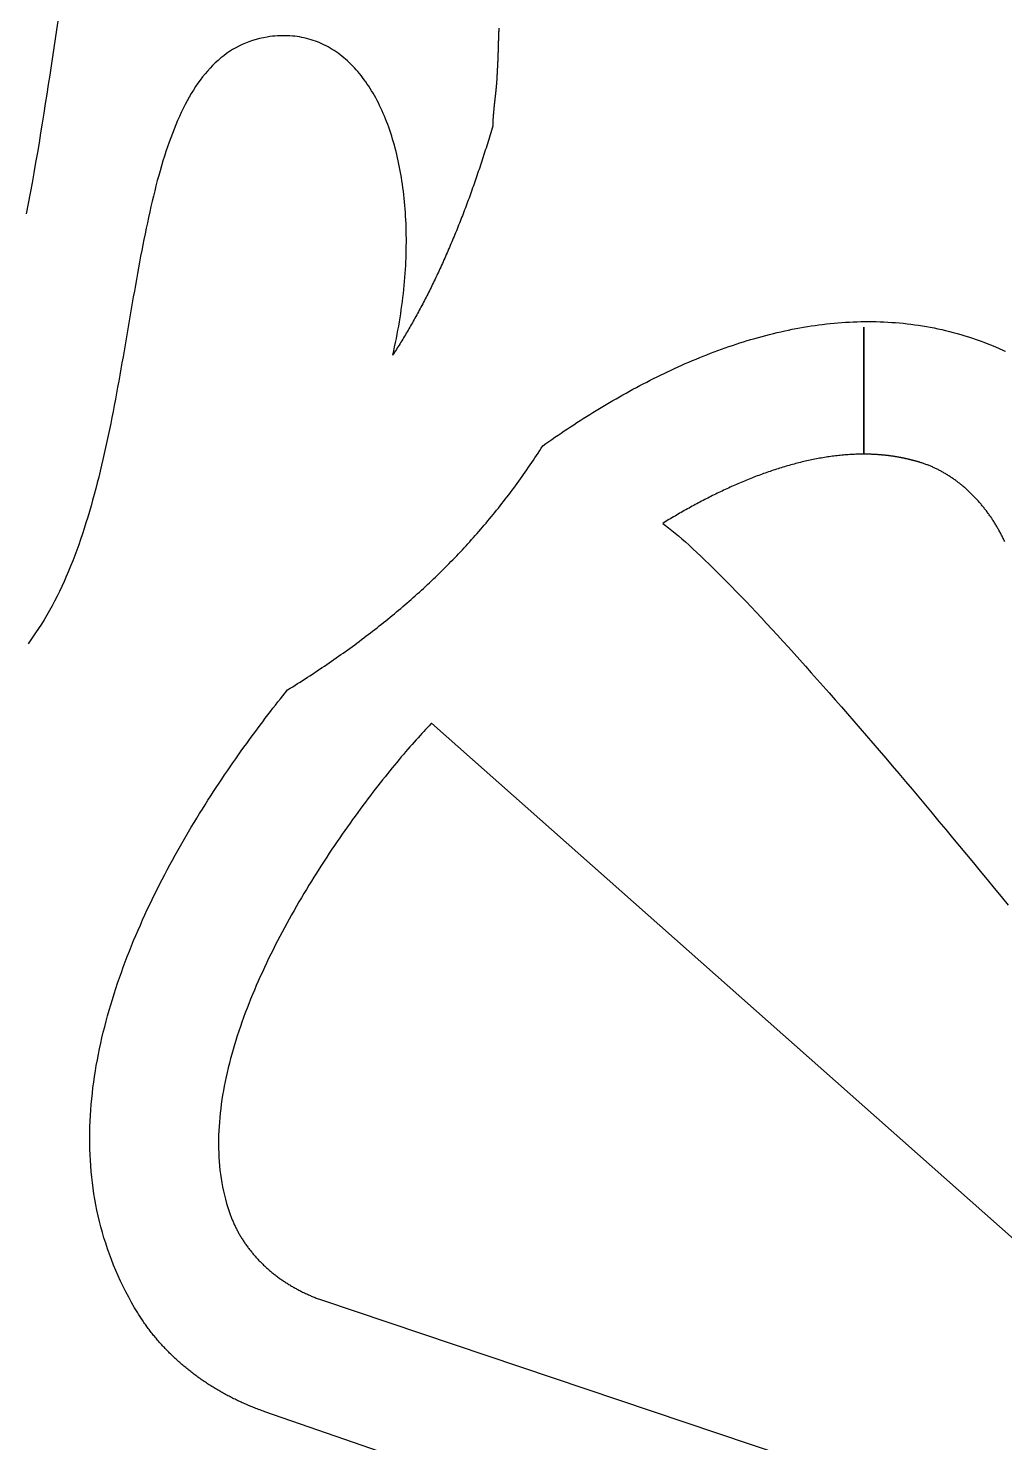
# Model space of a CAD drawing. Extents: x 5 to 105, y 2 to 136.
# Drawn here: x 77.66 to 85.04, y 22.19 to 32.88 of the extents above; entities that cross this region are included whole.
import ezdxf

# ---------------------------------------------------------------- set-up
doc = ezdxf.new("R2010")
doc.units = 0
doc.layers.get('0').update_dxf_attribs({"linetype": 'CONTINUOUS'})

msp = doc.modelspace()

# ---------------------------------------------------------------- linework, layer by layer
at = {"color": 7}
for points in [[(81.1661, 32.1455), (81.1671, 32.1452)], [(85.9408, 29.5138), (90.9003, 18.4562), (79.4444, 22.4235)], [(77.7126, 28.3118), (77.6573, 28.2306)], [(89.0896, 20.1635), (89.0664, 20.214), (80.7042, 27.6302)], [(79.8795, 23.2665), (89.0896, 20.1635)]]:
    msp.add_lwpolyline(points, dxfattribs=at)
for points in [[(83.9705, 29.6638), (83.9705, 30.6251), (83.9705, 30.6251)], [(82.4512, 29.1407), (82.4512, 29.1407)]]:
    msp.add_lwpolyline(points, close=True, dxfattribs=at)
for points in [[(77.6442, 31.4826, 0), (77.6593, 31.5607, 0), (77.6739, 31.6383, 0), (77.6881, 31.7155, 0), (77.7019, 31.7922, 0), (77.7152, 31.8684, 0), (77.7283, 31.9442, 0), (77.7409, 32.0194, 0), (77.7532, 32.0941, 0), (77.7653, 32.1682, 0), (77.777, 32.2417, 0), (77.7884, 32.3145, 0), (77.7996, 32.3868, 0), (77.8106, 32.4583, 0), (77.8214, 32.5292, 0), (77.832, 32.5993, 0), (77.8424, 32.6687, 0), (77.8527, 32.7374, 0), (77.8629, 32.8052, 0), (77.873, 32.8723, 0), (77.883, 32.9385, 0)], [(81.2126, 32.8853, 0), (81.2125, 32.8822, 0), (81.2123, 32.8792, 0), (81.2122, 32.8761, 0), (81.212, 32.873, 0), (81.2119, 32.87, 0), (81.2118, 32.8669, 0), (81.2116, 32.8639, 0), (81.2115, 32.8608, 0), (81.2114, 32.8577, 0), (81.2112, 32.8547, 0), (81.2111, 32.8516, 0), (81.211, 32.8485, 0), (81.2109, 32.8455, 0), (81.2108, 32.8424, 0), (81.2106, 32.8394, 0), (81.2105, 32.8363, 0), (81.2104, 32.8332, 0), (81.2103, 32.8302, 0), (81.2102, 32.8271, 0), (81.2101, 32.824, 0), (81.21, 32.821, 0), (81.2099, 32.8179, 0), (81.2098, 32.8148, 0), (81.2097, 32.8117, 0), (81.2096, 32.8087, 0), (81.2095, 32.8056, 0), (81.2094, 32.8025, 0), (81.2093, 32.7995, 0), (81.2092, 32.7964, 0), (81.2091, 32.7933, 0), (81.209, 32.7903, 0), (81.2089, 32.7872, 0), (81.2088, 32.7841, 0), (81.2088, 32.781, 0), (81.2087, 32.778, 0), (81.2086, 32.7749, 0), (81.2085, 32.7718, 0), (81.2084, 32.7687, 0), (81.2083, 32.7657, 0), (81.2082, 32.7626, 0), (81.2081, 32.7595, 0), (81.2081, 32.7564, 0), (81.208, 32.7533, 0), (81.2079, 32.7503, 0), (81.2078, 32.7472, 0), (81.2077, 32.7441, 0), (81.2076, 32.741, 0), (81.2075, 32.7379, 0), (81.2075, 32.7348, 0), (81.2074, 32.7318, 0), (81.2073, 32.7287, 0), (81.2072, 32.7256, 0), (81.2071, 32.7225, 0), (81.207, 32.7194, 0), (81.2069, 32.7163, 0), (81.2068, 32.7132, 0), (81.2067, 32.7102, 0), (81.2066, 32.7071, 0), (81.2066, 32.704, 0), (81.2065, 32.7009, 0), (81.2064, 32.6978, 0), (81.2063, 32.6947, 0), (81.2062, 32.6916, 0), (81.2061, 32.6885, 0), (81.206, 32.6854, 0), (81.2059, 32.6823, 0), (81.2058, 32.6792, 0), (81.2057, 32.6761, 0), (81.2056, 32.673, 0), (81.2054, 32.6699, 0), (81.2053, 32.6668, 0), (81.2052, 32.6637, 0), (81.2051, 32.6606, 0), (81.205, 32.6575, 0), (81.2049, 32.6544, 0), (81.2048, 32.6513, 0), (81.2046, 32.6482, 0), (81.2045, 32.6451, 0), (81.2044, 32.642, 0), (81.2043, 32.6389, 0), (81.2041, 32.6358, 0), (81.204, 32.6327, 0), (81.2039, 32.6296, 0), (81.2037, 32.6265, 0), (81.2036, 32.6233, 0), (81.2034, 32.6202, 0), (81.2033, 32.6171, 0), (81.2031, 32.614, 0), (81.203, 32.6109, 0), (81.2028, 32.6078, 0), (81.2027, 32.6047, 0), (81.2025, 32.6015, 0), (81.2024, 32.5984, 0), (81.2022, 32.5953, 0), (81.202, 32.5922, 0), (81.2018, 32.589, 0), (81.2017, 32.5859, 0), (81.2015, 32.5828, 0), (81.2013, 32.5797, 0), (81.2011, 32.5765, 0), (81.2009, 32.5734, 0), (81.2007, 32.5703, 0), (81.2005, 32.5672, 0), (81.2003, 32.564, 0), (81.2001, 32.5609, 0), (81.1999, 32.5578, 0), (81.1997, 32.5546, 0), (81.1995, 32.5515, 0), (81.1992, 32.5484, 0)], [(79.4622, 32.8184, 0), (79.4335, 32.8133, 0), (79.4054, 32.8072, 0), (79.3779, 32.8001, 0), (79.351, 32.792, 0), (79.3246, 32.7829, 0), (79.2989, 32.7729, 0), (79.2736, 32.7619, 0), (79.249, 32.75, 0), (79.2248, 32.7372, 0), (79.2013, 32.7235, 0), (79.1782, 32.7089, 0), (79.1556, 32.6934, 0), (79.1336, 32.677, 0), (79.112, 32.6598, 0), (79.0909, 32.6417, 0), (79.0703, 32.6228, 0), (79.0502, 32.6031, 0), (79.0306, 32.5826, 0), (79.0114, 32.5612, 0), (78.9926, 32.5392, 0), (78.9743, 32.5163, 0), (78.9564, 32.4927, 0), (78.9389, 32.4683, 0), (78.9218, 32.4432, 0), (78.9052, 32.4174, 0), (78.8889, 32.3909, 0), (78.873, 32.3637, 0), (78.8575, 32.3358, 0), (78.8423, 32.3073, 0), (78.8275, 32.2781, 0), (78.8131, 32.2482, 0), (78.799, 32.2178, 0), (78.7852, 32.1867, 0), (78.7717, 32.155, 0), (78.7586, 32.1227, 0), (78.7458, 32.0898, 0), (78.7332, 32.0564, 0), (78.721, 32.0224, 0), (78.709, 31.9879, 0), (78.6973, 31.9528, 0), (78.6858, 31.9173, 0), (78.6746, 31.8812, 0), (78.6637, 31.8446, 0), (78.6529, 31.8076, 0), (78.6424, 31.7701, 0), (78.6322, 31.7322, 0), (78.6221, 31.6938, 0), (78.6122, 31.6549, 0), (78.6025, 31.6157, 0), (78.593, 31.5761, 0), (78.5837, 31.536, 0), (78.5745, 31.4956, 0), (78.5655, 31.4548, 0), (78.5567, 31.4137, 0), (78.5479, 31.3723, 0), (78.5393, 31.3305, 0), (78.5309, 31.2884, 0), (78.5225, 31.246, 0), (78.5142, 31.2033, 0), (78.5061, 31.1603, 0), (78.498, 31.1171, 0), (78.49, 31.0736, 0), (78.482, 31.0299, 0), (78.4741, 30.9859, 0), (78.4663, 30.9417, 0), (78.4585, 30.8974, 0), (78.4507, 30.8528, 0), (78.443, 30.8081, 0), (78.4353, 30.7632, 0), (78.4276, 30.7182, 0), (78.4199, 30.673, 0), (78.4121, 30.6277, 0), (78.4044, 30.5823, 0), (78.3966, 30.5368, 0), (78.3888, 30.4912, 0), (78.3809, 30.4455, 0), (78.373, 30.3997, 0), (78.365, 30.3539, 0), (78.357, 30.3081, 0), (78.3488, 30.2623, 0), (78.3406, 30.2164, 0), (78.3323, 30.1705, 0), (78.3238, 30.1247, 0), (78.3153, 30.0789, 0), (78.3066, 30.0331, 0), (78.2978, 29.9874, 0), (78.2888, 29.9417, 0), (78.2797, 29.8961, 0), (78.2704, 29.8506, 0), (78.261, 29.8052, 0), (78.2514, 29.7599, 0), (78.2416, 29.7147, 0), (78.2316, 29.6697, 0), (78.2214, 29.6248, 0), (78.211, 29.5801, 0), (78.2003, 29.5356, 0), (78.1895, 29.4913, 0), (78.1784, 29.4471, 0), (78.167, 29.4032, 0), (78.1554, 29.3595, 0), (78.1435, 29.3161, 0), (78.1314, 29.2729, 0), (78.1189, 29.2299, 0), (78.1062, 29.1873, 0), (78.0932, 29.1449, 0), (78.0798, 29.1028, 0), (78.0662, 29.0611, 0), (78.0522, 29.0197, 0), (78.0379, 28.9786, 0), (78.0232, 28.9379, 0), (78.0082, 28.8975, 0), (77.9928, 28.8575, 0), (77.977, 28.8179, 0), (77.9609, 28.7788, 0), (77.9444, 28.74, 0), (77.9275, 28.7017, 0), (77.9101, 28.6638, 0), (77.8924, 28.6263, 0), (77.8742, 28.5893, 0), (77.8556, 28.5528, 0), (77.8366, 28.5168, 0), (77.8171, 28.4813, 0), (77.7972, 28.4463, 0), (77.7768, 28.4119, 0), (77.7559, 28.378, 0), (77.7345, 28.3446, 0), (77.7126, 28.3118, 0)], [(80.411, 30.4127, 0), (80.4182, 30.4444, 0), (80.4252, 30.4759, 0), (80.4319, 30.5074, 0), (80.4383, 30.5389, 0), (80.4444, 30.5702, 0), (80.4503, 30.6015, 0), (80.4559, 30.6328, 0), (80.4613, 30.6639, 0), (80.4664, 30.695, 0), (80.4712, 30.726, 0), (80.4757, 30.7569, 0), (80.48, 30.7877, 0), (80.4841, 30.8184, 0), (80.4879, 30.849, 0), (80.4914, 30.8795, 0), (80.4946, 30.91, 0), (80.4976, 30.9403, 0), (80.5004, 30.9705, 0), (80.5028, 31.0005, 0), (80.5051, 31.0305, 0), (80.5071, 31.0603, 0), (80.5088, 31.0901, 0), (80.5103, 31.1196, 0), (80.5115, 31.1491, 0), (80.5124, 31.1784, 0), (80.5132, 31.2076, 0), (80.5136, 31.2366, 0), (80.5139, 31.2655, 0), (80.5138, 31.2943, 0), (80.5136, 31.3228, 0), (80.5131, 31.3513, 0), (80.5123, 31.3795, 0), (80.5113, 31.4077, 0), (80.5101, 31.4356, 0), (80.5086, 31.4634, 0), (80.5068, 31.491, 0), (80.5049, 31.5184, 0), (80.5027, 31.5456, 0), (80.5002, 31.5727, 0), (80.4976, 31.5995, 0), (80.4947, 31.6262, 0), (80.4915, 31.6527, 0), (80.4881, 31.6789, 0), (80.4845, 31.705, 0), (80.4807, 31.7309, 0), (80.4766, 31.7565, 0), (80.4723, 31.782, 0), (80.4678, 31.8072, 0), (80.463, 31.8322, 0), (80.458, 31.857, 0), (80.4528, 31.8816, 0), (80.4473, 31.9059, 0), (80.4417, 31.93, 0), (80.4358, 31.9539, 0), (80.4296, 31.9775, 0), (80.4233, 32.0008, 0), (80.4168, 32.024, 0), (80.41, 32.0468, 0), (80.403, 32.0695, 0), (80.3958, 32.0918, 0), (80.3883, 32.1139, 0), (80.3807, 32.1358, 0), (80.3728, 32.1573, 0), (80.3647, 32.1786, 0), (80.3564, 32.1996, 0), (80.3479, 32.2204, 0), (80.3392, 32.2408, 0), (80.3303, 32.261, 0), (80.3211, 32.2809, 0), (80.3118, 32.3005, 0), (80.3022, 32.3198, 0), (80.2924, 32.3387, 0), (80.2825, 32.3574, 0), (80.2723, 32.3758, 0), (80.2619, 32.3939, 0), (80.2513, 32.4116, 0), (80.2405, 32.4291, 0), (80.2295, 32.4462, 0), (80.2183, 32.463, 0), (80.2069, 32.4794, 0), (80.1953, 32.4956, 0), (80.1835, 32.5114, 0), (80.1715, 32.5268, 0), (80.1593, 32.5419, 0), (80.147, 32.5567, 0), (80.1344, 32.5711, 0), (80.1216, 32.5852, 0), (80.1087, 32.5989, 0), (80.0955, 32.6122, 0), (80.0821, 32.6252, 0), (80.0686, 32.6378, 0), (80.0549, 32.6501, 0), (80.041, 32.662, 0), (80.0269, 32.6735, 0), (80.0126, 32.6846, 0), (79.9981, 32.6953, 0), (79.9834, 32.7057, 0), (79.9686, 32.7156, 0), (79.9536, 32.7252, 0), (79.9384, 32.7344, 0), (79.923, 32.7431, 0), (79.9074, 32.7515, 0), (79.8916, 32.7594, 0), (79.8757, 32.767, 0), (79.8596, 32.7741, 0), (79.8433, 32.7808, 0), (79.8269, 32.787, 0), (79.8102, 32.7929, 0), (79.7934, 32.7983, 0), (79.7764, 32.8033, 0), (79.7593, 32.8079, 0), (79.742, 32.812, 0), (79.7245, 32.8156, 0), (79.7068, 32.8189, 0), (79.689, 32.8216, 0), (79.671, 32.8239, 0), (79.6528, 32.8258, 0), (79.6345, 32.8272, 0), (79.616, 32.8281, 0), (79.5973, 32.8286, 0), (79.5785, 32.8286, 0), (79.5595, 32.8281, 0), (79.5404, 32.8272, 0), (79.5211, 32.8257, 0), (79.5016, 32.8238, 0), (79.482, 32.8214, 0), (79.4622, 32.8185, 0)], [(81.1992, 32.5484, 0), (81.1992, 32.5452, 0), (81.1991, 32.5421, 0), (81.199, 32.539, 0), (81.1989, 32.5359, 0), (81.1988, 32.5327, 0), (81.1986, 32.5296, 0), (81.1985, 32.5265, 0), (81.1984, 32.5233, 0), (81.1982, 32.5202, 0), (81.1981, 32.5171, 0), (81.1979, 32.514, 0), (81.1978, 32.5108, 0), (81.1976, 32.5077, 0), (81.1974, 32.5046, 0), (81.1972, 32.5014, 0), (81.197, 32.4983, 0), (81.1969, 32.4952, 0), (81.1966, 32.492, 0), (81.1964, 32.4889, 0), (81.1962, 32.4858, 0), (81.196, 32.4826, 0), (81.1958, 32.4795, 0), (81.1955, 32.4764, 0), (81.1953, 32.4732, 0), (81.195, 32.4701, 0), (81.1948, 32.467, 0), (81.1945, 32.4638, 0), (81.1943, 32.4607, 0), (81.194, 32.4576, 0), (81.1937, 32.4544, 0), (81.1934, 32.4513, 0), (81.1932, 32.4482, 0), (81.1929, 32.445, 0), (81.1926, 32.4419, 0), (81.1923, 32.4387, 0), (81.192, 32.4356, 0), (81.1917, 32.4325, 0), (81.1914, 32.4293, 0), (81.1911, 32.4262, 0), (81.1907, 32.423, 0), (81.1904, 32.4199, 0), (81.1901, 32.4167, 0), (81.1898, 32.4136, 0), (81.1895, 32.4104, 0), (81.1891, 32.4073, 0), (81.1888, 32.4041, 0), (81.1885, 32.401, 0), (81.1881, 32.3979, 0), (81.1878, 32.3947, 0), (81.1874, 32.3916, 0), (81.1871, 32.3884, 0), (81.1868, 32.3852, 0), (81.1864, 32.3821, 0), (81.1861, 32.3789, 0), (81.1857, 32.3758, 0), (81.1854, 32.3726, 0), (81.185, 32.3695, 0), (81.1847, 32.3663, 0), (81.1843, 32.3632, 0), (81.184, 32.36, 0), (81.1836, 32.3568, 0), (81.1832, 32.3537, 0), (81.1829, 32.3505, 0), (81.1825, 32.3473, 0), (81.1822, 32.3442, 0), (81.1818, 32.341, 0), (81.1815, 32.3378, 0), (81.1811, 32.3347, 0), (81.1808, 32.3315, 0), (81.1804, 32.3283, 0), (81.1801, 32.3252, 0), (81.1797, 32.322, 0), (81.1794, 32.3188, 0), (81.179, 32.3157, 0), (81.1787, 32.3125, 0), (81.1783, 32.3093, 0), (81.178, 32.3061, 0), (81.1776, 32.3029, 0), (81.1773, 32.2998, 0), (81.177, 32.2966, 0), (81.1766, 32.2934, 0), (81.1763, 32.2902, 0), (81.176, 32.287, 0), (81.1756, 32.2838, 0), (81.1753, 32.2807, 0), (81.175, 32.2775, 0), (81.1747, 32.2743, 0), (81.1744, 32.2711, 0), (81.174, 32.2679, 0), (81.1737, 32.2647, 0), (81.1734, 32.2615, 0), (81.1731, 32.2583, 0), (81.1728, 32.2551, 0), (81.1725, 32.2519, 0), (81.1723, 32.2487, 0), (81.172, 32.2455, 0), (81.1717, 32.2423, 0), (81.1714, 32.2391, 0), (81.1712, 32.2359, 0), (81.1709, 32.2327, 0), (81.1706, 32.2295, 0), (81.1704, 32.2263, 0), (81.1701, 32.223, 0), (81.1699, 32.2198, 0), (81.1696, 32.2166, 0), (81.1694, 32.2134, 0), (81.1692, 32.2102, 0), (81.169, 32.207, 0), (81.1688, 32.2037, 0), (81.1685, 32.2005, 0), (81.1683, 32.1973, 0), (81.1681, 32.1941, 0), (81.168, 32.1908, 0), (81.1678, 32.1876, 0), (81.1676, 32.1844, 0), (81.1674, 32.1811, 0), (81.1673, 32.1779, 0), (81.1671, 32.1747, 0), (81.167, 32.1714, 0), (81.1669, 32.1682, 0), (81.1667, 32.1649, 0), (81.1666, 32.1617, 0), (81.1665, 32.1585, 0), (81.1664, 32.1552, 0), (81.1663, 32.152, 0), (81.1662, 32.1487, 0), (81.1661, 32.1455, 0)], [(81.1671, 32.1452, 0), (81.162, 32.1282, 0), (81.157, 32.1113, 0), (81.1518, 32.0945, 0), (81.1467, 32.0777, 0), (81.1416, 32.061, 0), (81.1365, 32.0443, 0), (81.1313, 32.0277, 0), (81.1261, 32.0111, 0), (81.1209, 31.9946, 0), (81.1158, 31.9782, 0), (81.1105, 31.9618, 0), (81.1053, 31.9455, 0), (81.1001, 31.9293, 0), (81.0949, 31.9131, 0), (81.0896, 31.8969, 0), (81.0843, 31.8808, 0), (81.079, 31.8648, 0), (81.0738, 31.8488, 0), (81.0684, 31.8329, 0), (81.0631, 31.8171, 0), (81.0578, 31.8013, 0), (81.0525, 31.7855, 0), (81.0471, 31.7698, 0), (81.0417, 31.7542, 0), (81.0363, 31.7386, 0), (81.0309, 31.7231, 0), (81.0255, 31.7076, 0), (81.0201, 31.6922, 0), (81.0147, 31.6768, 0), (81.0092, 31.6615, 0), (81.0038, 31.6463, 0), (80.9983, 31.6311, 0), (80.9928, 31.616, 0), (80.9873, 31.6009, 0), (80.9818, 31.5858, 0), (80.9762, 31.5709, 0), (80.9707, 31.5559, 0), (80.9651, 31.5411, 0), (80.9596, 31.5262, 0), (80.954, 31.5115, 0), (80.9484, 31.4968, 0), (80.9428, 31.4821, 0), (80.9371, 31.4675, 0), (80.9315, 31.453, 0), (80.9258, 31.4385, 0), (80.9202, 31.424, 0), (80.9145, 31.4096, 0), (80.9088, 31.3953, 0), (80.9031, 31.381, 0), (80.8974, 31.3667, 0), (80.8916, 31.3525, 0), (80.8859, 31.3384, 0), (80.8801, 31.3243, 0), (80.8743, 31.3103, 0), (80.8685, 31.2963, 0), (80.8627, 31.2824, 0), (80.8569, 31.2685, 0), (80.851, 31.2547, 0), (80.8452, 31.2409, 0), (80.8393, 31.2271, 0), (80.8334, 31.2135, 0), (80.8275, 31.1998, 0), (80.8216, 31.1862, 0), (80.8157, 31.1727, 0), (80.8098, 31.1592, 0), (80.8038, 31.1458, 0), (80.7978, 31.1324, 0), (80.7919, 31.1191, 0), (80.7859, 31.1058, 0), (80.7798, 31.0925, 0), (80.7738, 31.0793, 0), (80.7678, 31.0662, 0), (80.7617, 31.0531, 0), (80.7556, 31.04, 0), (80.7495, 31.027, 0), (80.7434, 31.0141, 0), (80.7373, 31.0012, 0), (80.7312, 30.9883, 0), (80.725, 30.9755, 0), (80.7189, 30.9628, 0), (80.7127, 30.95, 0), (80.7065, 30.9374, 0), (80.7003, 30.9247, 0), (80.694, 30.9122, 0), (80.6878, 30.8996, 0), (80.6815, 30.8871, 0), (80.6753, 30.8747, 0), (80.669, 30.8623, 0), (80.6627, 30.85, 0), (80.6563, 30.8376, 0), (80.65, 30.8254, 0), (80.6437, 30.8132, 0), (80.6373, 30.801, 0), (80.6309, 30.7889, 0), (80.6245, 30.7768, 0), (80.6181, 30.7648, 0), (80.6116, 30.7528, 0), (80.6052, 30.7408, 0), (80.5987, 30.7289, 0), (80.5922, 30.7171, 0), (80.5857, 30.7052, 0), (80.5792, 30.6935, 0), (80.5727, 30.6817, 0), (80.5662, 30.67, 0), (80.5596, 30.6584, 0), (80.553, 30.6468, 0), (80.5464, 30.6352, 0), (80.5398, 30.6237, 0), (80.5332, 30.6123, 0), (80.5265, 30.6008, 0), (80.5199, 30.5894, 0), (80.5132, 30.5781, 0), (80.5065, 30.5668, 0), (80.4998, 30.5555, 0), (80.4931, 30.5443, 0), (80.4863, 30.5331, 0), (80.4795, 30.522, 0), (80.4728, 30.5109, 0), (80.466, 30.4998, 0), (80.4592, 30.4888, 0), (80.4523, 30.4778, 0), (80.4455, 30.4669, 0), (80.4386, 30.456, 0), (80.4317, 30.4451, 0), (80.4248, 30.4343, 0), (80.4179, 30.4235, 0), (80.411, 30.4128, 0)], [(81.545, 29.7275, 0), (81.5678, 29.7437, 0), (81.5907, 29.7598, 0), (81.6138, 29.7758, 0), (81.6369, 29.7918, 0), (81.6602, 29.8078, 0), (81.6836, 29.8237, 0), (81.7071, 29.8396, 0), (81.7308, 29.8554, 0), (81.7545, 29.8711, 0), (81.7784, 29.8868, 0), (81.8023, 29.9024, 0), (81.8264, 29.9179, 0), (81.8506, 29.9334, 0), (81.8749, 29.9488, 0), (81.8994, 29.9641, 0), (81.9239, 29.9794, 0), (81.9485, 29.9945, 0), (81.9733, 30.0096, 0), (81.9981, 30.0245, 0), (82.023, 30.0394, 0), (82.0481, 30.0542, 0), (82.0732, 30.0689, 0), (82.0984, 30.0835, 0), (82.1238, 30.0979, 0), (82.1492, 30.1123, 0), (82.1747, 30.1265, 0), (82.2004, 30.1407, 0), (82.2261, 30.1547, 0), (82.2519, 30.1686, 0), (82.2778, 30.1824, 0), (82.3037, 30.196, 0), (82.3298, 30.2095, 0), (82.356, 30.2229, 0), (82.3822, 30.2362, 0), (82.4085, 30.2493, 0), (82.4349, 30.2622, 0), (82.4614, 30.275, 0), (82.488, 30.2877, 0), (82.5146, 30.3002, 0), (82.5413, 30.3126, 0), (82.5681, 30.3248, 0), (82.595, 30.3368, 0), (82.6219, 30.3487, 0), (82.649, 30.3604, 0), (82.6761, 30.372, 0), (82.7032, 30.3834, 0), (82.7304, 30.3946, 0), (82.7577, 30.4056, 0), (82.7851, 30.4164, 0), (82.8125, 30.4271, 0), (82.84, 30.4375, 0), (82.8676, 30.4478, 0), (82.8952, 30.4579, 0), (82.9228, 30.4677, 0), (82.9506, 30.4774, 0), (82.9784, 30.4869, 0), (83.0062, 30.4962, 0), (83.0341, 30.5052, 0), (83.0621, 30.5141, 0), (83.0901, 30.5227, 0), (83.1181, 30.5311, 0), (83.1462, 30.5393, 0), (83.1744, 30.5473, 0), (83.2026, 30.555, 0), (83.2309, 30.5625, 0), (83.2592, 30.5698, 0), (83.2875, 30.5768, 0), (83.3159, 30.5836, 0), (83.3443, 30.5902, 0), (83.3728, 30.5965, 0), (83.4013, 30.6026, 0), (83.4298, 30.6084, 0), (83.4584, 30.6139, 0), (83.487, 30.6192, 0), (83.5157, 30.6242, 0), (83.5444, 30.629, 0), (83.5731, 30.6335, 0), (83.6018, 30.6378, 0), (83.6306, 30.6417, 0), (83.6594, 30.6454, 0), (83.6882, 30.6488, 0), (83.7171, 30.6519, 0), (83.746, 30.6547, 0), (83.7749, 30.6573, 0), (83.8038, 30.6595, 0), (83.8327, 30.6615, 0), (83.8617, 30.6632, 0), (83.8907, 30.6645, 0), (83.9197, 30.6656, 0), (83.9487, 30.6663, 0), (83.9777, 30.6668, 0), (84.0068, 30.6669, 0), (84.0358, 30.6667, 0), (84.0649, 30.6662, 0), (84.094, 30.6654, 0), (84.1231, 30.6642, 0), (84.1522, 30.6627, 0), (84.1813, 30.6609, 0), (84.2104, 30.6588, 0), (84.2395, 30.6563, 0), (84.2686, 30.6534, 0), (84.2977, 30.6503, 0), (84.3268, 30.6468, 0), (84.3559, 30.6429, 0), (84.385, 30.6387, 0), (84.4141, 30.6341, 0), (84.4432, 30.6292, 0), (84.4723, 30.6239, 0), (84.5014, 30.6182, 0), (84.5304, 30.6122, 0), (84.5595, 30.6058, 0), (84.5885, 30.599, 0), (84.6176, 30.5919, 0), (84.6466, 30.5843, 0), (84.6756, 30.5764, 0), (84.7046, 30.5681, 0), (84.7336, 30.5594, 0), (84.7625, 30.5503, 0), (84.7915, 30.5409, 0), (84.8204, 30.531, 0), (84.8493, 30.5207, 0), (84.8782, 30.51, 0), (84.907, 30.499, 0), (84.9358, 30.4875, 0), (84.9646, 30.4755, 0), (84.9934, 30.4632, 0), (85.0221, 30.4505, 0)], [(85.0221, 30.4505, 0), (85.0316, 30.4461, 0), (85.0411, 30.4418, 0)], [(79.617, 27.8818, 0), (79.636, 27.8936, 0), (79.6549, 27.9054, 0), (79.6737, 27.9173, 0), (79.6925, 27.9292, 0), (79.7112, 27.9411, 0), (79.7299, 27.953, 0), (79.7484, 27.965, 0), (79.767, 27.977, 0), (79.7854, 27.989, 0), (79.8038, 28.0011, 0), (79.8221, 28.0132, 0), (79.8404, 28.0253, 0), (79.8585, 28.0374, 0), (79.8767, 28.0496, 0), (79.8947, 28.0618, 0), (79.9127, 28.074, 0), (79.9306, 28.0863, 0), (79.9485, 28.0986, 0), (79.9663, 28.1109, 0), (79.984, 28.1233, 0), (80.0017, 28.1356, 0), (80.0193, 28.1481, 0), (80.0369, 28.1605, 0), (80.0544, 28.173, 0), (80.0718, 28.1855, 0), (80.0891, 28.1981, 0), (80.1064, 28.2107, 0), (80.1236, 28.2233, 0), (80.1408, 28.236, 0), (80.1579, 28.2487, 0), (80.175, 28.2614, 0), (80.1919, 28.2742, 0), (80.2089, 28.287, 0), (80.2257, 28.2999, 0), (80.2425, 28.3128, 0), (80.2592, 28.3257, 0), (80.2759, 28.3387, 0), (80.2925, 28.3517, 0), (80.3091, 28.3648, 0), (80.3256, 28.3779, 0), (80.342, 28.391, 0), (80.3584, 28.4042, 0), (80.3747, 28.4174, 0), (80.3909, 28.4307, 0), (80.4071, 28.444, 0), (80.4232, 28.4574, 0), (80.4393, 28.4708, 0), (80.4553, 28.4842, 0), (80.4712, 28.4977, 0), (80.4871, 28.5113, 0), (80.503, 28.5249, 0), (80.5187, 28.5385, 0), (80.5344, 28.5522, 0), (80.5501, 28.5659, 0), (80.5657, 28.5797, 0), (80.5812, 28.5935, 0), (80.5967, 28.6074, 0), (80.6121, 28.6213, 0), (80.6275, 28.6353, 0), (80.6428, 28.6493, 0), (80.658, 28.6634, 0), (80.6732, 28.6775, 0), (80.6884, 28.6917, 0), (80.7034, 28.7059, 0), (80.7185, 28.7202, 0), (80.7334, 28.7345, 0), (80.7483, 28.7489, 0), (80.7632, 28.7633, 0), (80.778, 28.7778, 0), (80.7927, 28.7924, 0), (80.8074, 28.807, 0), (80.822, 28.8217, 0), (80.8366, 28.8364, 0), (80.8511, 28.8512, 0), (80.8655, 28.866, 0), (80.8799, 28.8809, 0), (80.8943, 28.8958, 0), (80.9086, 28.9109, 0), (80.9228, 28.9259, 0), (80.937, 28.941, 0), (80.9511, 28.9562, 0), (80.9652, 28.9715, 0), (80.9792, 28.9868, 0), (80.9932, 29.0022, 0), (81.0071, 29.0176, 0), (81.021, 29.0331, 0), (81.0348, 29.0486, 0), (81.0485, 29.0643, 0), (81.0622, 29.08, 0), (81.0759, 29.0957, 0), (81.0895, 29.1115, 0), (81.103, 29.1274, 0), (81.1165, 29.1433, 0), (81.1299, 29.1593, 0), (81.1433, 29.1754, 0), (81.1567, 29.1916, 0), (81.1699, 29.2078, 0), (81.1832, 29.224, 0), (81.1963, 29.2404, 0), (81.2095, 29.2568, 0), (81.2225, 29.2733, 0), (81.2356, 29.2898, 0), (81.2485, 29.3065, 0), (81.2615, 29.3232, 0), (81.2743, 29.3399, 0), (81.2871, 29.3568, 0), (81.2999, 29.3737, 0), (81.3126, 29.3906, 0), (81.3253, 29.4077, 0), (81.3379, 29.4248, 0), (81.3505, 29.442, 0), (81.363, 29.4593, 0), (81.3755, 29.4766, 0), (81.3879, 29.494, 0), (81.4003, 29.5115, 0), (81.4126, 29.5291, 0), (81.4249, 29.5468, 0), (81.4371, 29.5645, 0), (81.4493, 29.5823, 0), (81.4614, 29.6002, 0), (81.4735, 29.6181, 0), (81.4855, 29.6362, 0), (81.4975, 29.6543, 0), (81.5095, 29.6725, 0), (81.5214, 29.6907, 0), (81.5332, 29.7091, 0), (81.545, 29.7275, 0)], [(83.9705, 29.6638, 0), (83.9587, 29.6638, 0), (83.9469, 29.6636, 0), (83.9351, 29.6634, 0), (83.9233, 29.6632, 0), (83.9115, 29.6628, 0), (83.8996, 29.6623, 0), (83.8878, 29.6618, 0), (83.8759, 29.6612, 0), (83.864, 29.6605, 0), (83.8522, 29.6597, 0), (83.8403, 29.6589, 0), (83.8284, 29.658, 0), (83.8165, 29.657, 0), (83.8045, 29.6559, 0), (83.7926, 29.6547, 0), (83.7807, 29.6535, 0), (83.7687, 29.6522, 0), (83.7568, 29.6508, 0), (83.7448, 29.6493, 0), (83.7328, 29.6478, 0), (83.7209, 29.6462, 0), (83.7089, 29.6445, 0), (83.6969, 29.6427, 0), (83.6849, 29.6409, 0), (83.6729, 29.639, 0), (83.6608, 29.637, 0), (83.6488, 29.635, 0), (83.6368, 29.6328, 0), (83.6247, 29.6306, 0), (83.6127, 29.6284, 0), (83.6007, 29.6261, 0), (83.5886, 29.6237, 0), (83.5765, 29.6212, 0), (83.5645, 29.6186, 0), (83.5524, 29.616, 0), (83.5403, 29.6134, 0), (83.5283, 29.6106, 0), (83.5162, 29.6078, 0), (83.5041, 29.6049, 0), (83.492, 29.602, 0), (83.4799, 29.599, 0), (83.4678, 29.5959, 0), (83.4557, 29.5927, 0), (83.4436, 29.5895, 0), (83.4315, 29.5863, 0), (83.4194, 29.5829, 0), (83.4073, 29.5795, 0), (83.3952, 29.5761, 0), (83.383, 29.5726, 0), (83.3709, 29.569, 0), (83.3588, 29.5653, 0), (83.3467, 29.5616, 0), (83.3346, 29.5579, 0), (83.3225, 29.554, 0), (83.3103, 29.5501, 0), (83.2982, 29.5462, 0), (83.2861, 29.5422, 0), (83.274, 29.5381, 0), (83.2619, 29.534, 0), (83.2497, 29.5298, 0), (83.2376, 29.5256, 0), (83.2255, 29.5213, 0), (83.2134, 29.5169, 0), (83.2013, 29.5125, 0), (83.1892, 29.5081, 0), (83.177, 29.5036, 0), (83.1649, 29.499, 0), (83.1528, 29.4944, 0), (83.1407, 29.4897, 0), (83.1286, 29.4849, 0), (83.1165, 29.4802, 0), (83.1044, 29.4753, 0), (83.0924, 29.4704, 0), (83.0803, 29.4655, 0), (83.0682, 29.4605, 0), (83.0561, 29.4554, 0), (83.044, 29.4503, 0), (83.032, 29.4452, 0), (83.0199, 29.44, 0), (83.0079, 29.4348, 0), (82.9958, 29.4295, 0), (82.9838, 29.4241, 0), (82.9717, 29.4187, 0), (82.9597, 29.4133, 0), (82.9477, 29.4078, 0), (82.9356, 29.4023, 0), (82.9236, 29.3967, 0), (82.9116, 29.3911, 0), (82.8996, 29.3854, 0), (82.8876, 29.3797, 0), (82.8756, 29.3739, 0), (82.8637, 29.3681, 0), (82.8517, 29.3623, 0), (82.8397, 29.3564, 0), (82.8278, 29.3505, 0), (82.8158, 29.3445, 0), (82.8039, 29.3385, 0), (82.792, 29.3324, 0), (82.78, 29.3263, 0), (82.7681, 29.3202, 0), (82.7562, 29.314, 0), (82.7444, 29.3078, 0), (82.7325, 29.3015, 0), (82.7206, 29.2952, 0), (82.7088, 29.2889, 0), (82.6969, 29.2825, 0), (82.6851, 29.2761, 0), (82.6733, 29.2697, 0), (82.6615, 29.2632, 0), (82.6497, 29.2567, 0), (82.6379, 29.2501, 0), (82.6261, 29.2435, 0), (82.6143, 29.2369, 0), (82.6026, 29.2302, 0), (82.5909, 29.2235, 0), (82.5791, 29.2168, 0), (82.5674, 29.21, 0), (82.5557, 29.2032, 0), (82.5441, 29.1964, 0), (82.5324, 29.1896, 0), (82.5207, 29.1827, 0), (82.5091, 29.1757, 0), (82.4975, 29.1688, 0), (82.4859, 29.1618, 0), (82.4743, 29.1548, 0), (82.4627, 29.1477, 0), (82.4512, 29.1407, 0)], [(84.3965, 29.6016, 0), (84.3933, 29.6026, 0), (84.3901, 29.6036, 0), (84.3868, 29.6045, 0), (84.3836, 29.6055, 0), (84.3803, 29.6065, 0), (84.3771, 29.6074, 0), (84.3739, 29.6083, 0), (84.3706, 29.6093, 0), (84.3674, 29.6102, 0), (84.3641, 29.6111, 0), (84.3609, 29.612, 0), (84.3576, 29.6129, 0), (84.3544, 29.6138, 0), (84.3511, 29.6147, 0), (84.3479, 29.6156, 0), (84.3446, 29.6164, 0), (84.3414, 29.6173, 0), (84.3381, 29.6181, 0), (84.3349, 29.619, 0), (84.3316, 29.6198, 0), (84.3283, 29.6206, 0), (84.3251, 29.6214, 0), (84.3218, 29.6223, 0), (84.3185, 29.6231, 0), (84.3153, 29.6239, 0), (84.312, 29.6246, 0), (84.3087, 29.6254, 0), (84.3055, 29.6262, 0), (84.3022, 29.6269, 0), (84.2989, 29.6277, 0), (84.2957, 29.6285, 0), (84.2924, 29.6292, 0), (84.2891, 29.6299, 0), (84.2858, 29.6306, 0), (84.2825, 29.6314, 0), (84.2793, 29.6321, 0), (84.276, 29.6328, 0), (84.2727, 29.6335, 0), (84.2694, 29.6341, 0), (84.2661, 29.6348, 0), (84.2628, 29.6355, 0), (84.2595, 29.6361, 0), (84.2562, 29.6368, 0), (84.2529, 29.6374, 0), (84.2496, 29.6381, 0), (84.2463, 29.6387, 0), (84.243, 29.6393, 0), (84.2397, 29.6399, 0), (84.2364, 29.6405, 0), (84.2331, 29.6411, 0), (84.2298, 29.6417, 0), (84.2265, 29.6423, 0), (84.2232, 29.6429, 0), (84.2198, 29.6434, 0), (84.2165, 29.644, 0), (84.2132, 29.6445, 0), (84.2099, 29.6451, 0), (84.2065, 29.6456, 0), (84.2032, 29.6462, 0), (84.1999, 29.6467, 0), (84.1966, 29.6472, 0), (84.1932, 29.6477, 0), (84.1899, 29.6482, 0), (84.1865, 29.6487, 0), (84.1832, 29.6491, 0), (84.1799, 29.6496, 0), (84.1765, 29.6501, 0), (84.1732, 29.6505, 0), (84.1698, 29.651, 0), (84.1664, 29.6514, 0), (84.1631, 29.6519, 0), (84.1597, 29.6523, 0), (84.1564, 29.6527, 0), (84.153, 29.6531, 0), (84.1496, 29.6535, 0), (84.1463, 29.6539, 0), (84.1429, 29.6543, 0), (84.1395, 29.6547, 0), (84.1361, 29.655, 0), (84.1328, 29.6554, 0), (84.1294, 29.6558, 0), (84.126, 29.6561, 0), (84.1226, 29.6564, 0), (84.1192, 29.6568, 0), (84.1158, 29.6571, 0), (84.1124, 29.6574, 0), (84.109, 29.6577, 0), (84.1056, 29.658, 0), (84.1022, 29.6583, 0), (84.0988, 29.6586, 0), (84.0954, 29.6589, 0), (84.092, 29.6592, 0), (84.0886, 29.6594, 0), (84.0851, 29.6597, 0), (84.0817, 29.6599, 0), (84.0783, 29.6602, 0), (84.0749, 29.6604, 0), (84.0714, 29.6606, 0), (84.068, 29.6608, 0), (84.0646, 29.661, 0), (84.0611, 29.6612, 0), (84.0577, 29.6614, 0), (84.0542, 29.6616, 0), (84.0508, 29.6618, 0), (84.0473, 29.662, 0), (84.0439, 29.6621, 0), (84.0404, 29.6623, 0), (84.0369, 29.6624, 0), (84.0335, 29.6626, 0), (84.03, 29.6627, 0), (84.0265, 29.6628, 0), (84.023, 29.663, 0), (84.0196, 29.6631, 0), (84.0161, 29.6632, 0), (84.0126, 29.6633, 0), (84.0091, 29.6634, 0), (84.0056, 29.6634, 0), (84.0021, 29.6635, 0), (83.9986, 29.6636, 0), (83.9951, 29.6636, 0), (83.9916, 29.6637, 0), (83.9881, 29.6637, 0), (83.9846, 29.6637, 0), (83.981, 29.6638, 0), (83.9775, 29.6638, 0), (83.974, 29.6638, 0), (83.9705, 29.6638, 0)], [(85.0351, 29.0031, 0), (85.0319, 29.01, 0), (85.0287, 29.0169, 0), (85.0254, 29.0238, 0), (85.0221, 29.0307, 0), (85.0187, 29.0375, 0), (85.0153, 29.0443, 0), (85.0119, 29.051, 0), (85.0084, 29.0578, 0), (85.0049, 29.0645, 0), (85.0014, 29.0712, 0), (84.9978, 29.0778, 0), (84.9942, 29.0844, 0), (84.9906, 29.091, 0), (84.9869, 29.0976, 0), (84.9832, 29.1041, 0), (84.9794, 29.1107, 0), (84.9756, 29.1171, 0), (84.9718, 29.1236, 0), (84.9679, 29.13, 0), (84.964, 29.1364, 0), (84.9601, 29.1428, 0), (84.9561, 29.1491, 0), (84.9521, 29.1554, 0), (84.9481, 29.1617, 0), (84.9441, 29.1679, 0), (84.94, 29.1741, 0), (84.9358, 29.1803, 0), (84.9317, 29.1864, 0), (84.9275, 29.1925, 0), (84.9233, 29.1986, 0), (84.919, 29.2046, 0), (84.9147, 29.2107, 0), (84.9104, 29.2166, 0), (84.906, 29.2226, 0), (84.9017, 29.2285, 0), (84.8972, 29.2344, 0), (84.8928, 29.2402, 0), (84.8883, 29.246, 0), (84.8838, 29.2518, 0), (84.8793, 29.2576, 0), (84.8747, 29.2633, 0), (84.8701, 29.269, 0), (84.8655, 29.2746, 0), (84.8609, 29.2802, 0), (84.8562, 29.2858, 0), (84.8515, 29.2913, 0), (84.8467, 29.2968, 0), (84.842, 29.3023, 0), (84.8372, 29.3077, 0), (84.8324, 29.3131, 0), (84.8275, 29.3184, 0), (84.8226, 29.3238, 0), (84.8177, 29.329, 0), (84.8128, 29.3343, 0), (84.8079, 29.3395, 0), (84.8029, 29.3446, 0), (84.7979, 29.3498, 0), (84.7929, 29.3549, 0), (84.7878, 29.3599, 0), (84.7827, 29.3649, 0), (84.7776, 29.3699, 0), (84.7725, 29.3748, 0), (84.7673, 29.3797, 0), (84.7621, 29.3846, 0), (84.7569, 29.3894, 0), (84.7517, 29.3942, 0), (84.7465, 29.3989, 0), (84.7412, 29.4036, 0), (84.7359, 29.4083, 0), (84.7306, 29.4129, 0), (84.7252, 29.4175, 0), (84.7198, 29.422, 0), (84.7145, 29.4265, 0), (84.709, 29.4309, 0), (84.7036, 29.4353, 0), (84.6982, 29.4397, 0), (84.6927, 29.444, 0), (84.6872, 29.4483, 0), (84.6817, 29.4526, 0), (84.6761, 29.4568, 0), (84.6706, 29.4609, 0), (84.665, 29.465, 0), (84.6594, 29.4691, 0), (84.6538, 29.4731, 0), (84.6481, 29.4771, 0), (84.6425, 29.481, 0), (84.6368, 29.4849, 0), (84.6311, 29.4887, 0), (84.6254, 29.4925, 0), (84.6196, 29.4963, 0), (84.6139, 29.5, 0), (84.6081, 29.5037, 0), (84.6023, 29.5073, 0), (84.5965, 29.5109, 0), (84.5907, 29.5144, 0), (84.5848, 29.5179, 0), (84.579, 29.5213, 0), (84.5731, 29.5247, 0), (84.5672, 29.528, 0), (84.5613, 29.5313, 0), (84.5554, 29.5346, 0), (84.5495, 29.5378, 0), (84.5435, 29.5409, 0), (84.5375, 29.544, 0), (84.5315, 29.5471, 0), (84.5255, 29.5501, 0), (84.5195, 29.553, 0), (84.5135, 29.5559, 0), (84.5075, 29.5588, 0), (84.5014, 29.5616, 0), (84.4953, 29.5644, 0), (84.4893, 29.5671, 0), (84.4832, 29.5697, 0), (84.477, 29.5724, 0), (84.4709, 29.5749, 0), (84.4648, 29.5774, 0), (84.4586, 29.5799, 0), (84.4525, 29.5823, 0), (84.4463, 29.5846, 0), (84.4401, 29.5869, 0), (84.4339, 29.5892, 0), (84.4277, 29.5914, 0), (84.4215, 29.5935, 0), (84.4153, 29.5956, 0), (84.409, 29.5977, 0), (84.4028, 29.5997, 0), (84.3965, 29.6016, 0)], [(82.4512, 29.1407, 0), (82.4731, 29.1244, 0), (82.4959, 29.1067, 0), (82.5196, 29.0878, 0), (82.5441, 29.0677, 0), (82.5695, 29.0463, 0), (82.5957, 29.0237, 0), (82.6228, 28.9999, 0), (82.6507, 28.9748, 0), (82.6793, 28.9486, 0), (82.7088, 28.9213, 0), (82.739, 28.8928, 0), (82.77, 28.8632, 0), (82.8017, 28.8325, 0), (82.8342, 28.8007, 0), (82.8674, 28.7678, 0), (82.9013, 28.7339, 0), (82.9359, 28.6989, 0), (82.9711, 28.6629, 0), (83.0071, 28.6259, 0), (83.0437, 28.5879, 0), (83.081, 28.5489, 0), (83.1189, 28.509, 0), (83.1574, 28.4681, 0), (83.1965, 28.4263, 0), (83.2362, 28.3836, 0), (83.2765, 28.34, 0), (83.3174, 28.2956, 0), (83.3588, 28.2503, 0), (83.4008, 28.2041, 0), (83.4433, 28.1571, 0), (83.4863, 28.1093, 0), (83.5298, 28.0607, 0), (83.5739, 28.0114, 0), (83.6184, 27.9613, 0), (83.6633, 27.9104, 0), (83.7088, 27.8588, 0), (83.7547, 27.8066, 0), (83.801, 27.7536, 0), (83.8477, 27.6999, 0), (83.8948, 27.6456, 0), (83.9423, 27.5907, 0), (83.9903, 27.5351, 0), (84.0385, 27.4789, 0), (84.0872, 27.4222, 0), (84.1361, 27.3648, 0), (84.1854, 27.3069, 0), (84.235, 27.2485, 0), (84.285, 27.1895, 0), (84.3352, 27.1301, 0), (84.3857, 27.0701, 0), (84.4364, 27.0097, 0), (84.4875, 26.9488, 0), (84.5387, 26.8874, 0), (84.5902, 26.8257, 0), (84.6419, 26.7635, 0), (84.6938, 26.701, 0), (84.7459, 26.638, 0), (84.7982, 26.5748, 0), (84.8506, 26.5111, 0), (84.9032, 26.4472, 0), (84.9559, 26.3829, 0), (85.0088, 26.3184, 0), (85.0617, 26.2536, 0)], [(78.4847, 23.17, 0), (78.4609, 23.2097, 0), (78.4379, 23.2495, 0), (78.4158, 23.2895, 0), (78.3947, 23.3297, 0), (78.3743, 23.37, 0), (78.3549, 23.4104, 0), (78.3363, 23.451, 0), (78.3185, 23.4917, 0), (78.3016, 23.5325, 0), (78.2855, 23.5734, 0), (78.2702, 23.6144, 0), (78.2557, 23.6556, 0), (78.242, 23.6968, 0), (78.2291, 23.7381, 0), (78.217, 23.7796, 0), (78.2057, 23.8211, 0), (78.1951, 23.8627, 0), (78.1853, 23.9044, 0), (78.1762, 23.9461, 0), (78.1679, 23.988, 0), (78.1602, 24.0298, 0), (78.1533, 24.0718, 0), (78.1471, 24.1138, 0), (78.1416, 24.1558, 0), (78.1368, 24.1979, 0), (78.1327, 24.2401, 0), (78.1292, 24.2823, 0), (78.1264, 24.3245, 0), (78.1243, 24.3667, 0), (78.1228, 24.409, 0), (78.1219, 24.4513, 0), (78.1216, 24.4935, 0), (78.122, 24.5358, 0), (78.123, 24.5781, 0), (78.1246, 24.6204, 0), (78.1268, 24.6627, 0), (78.1295, 24.705, 0), (78.1328, 24.7473, 0), (78.1367, 24.7896, 0), (78.1411, 24.8318, 0), (78.1461, 24.874, 0), (78.1516, 24.9161, 0), (78.1577, 24.9583, 0), (78.1643, 25.0004, 0), (78.1713, 25.0424, 0), (78.1789, 25.0844, 0), (78.1869, 25.1263, 0), (78.1955, 25.1682, 0), (78.2045, 25.21, 0), (78.214, 25.2517, 0), (78.2239, 25.2933, 0), (78.2343, 25.3349, 0), (78.2451, 25.3764, 0), (78.2563, 25.4178, 0), (78.268, 25.4591, 0), (78.28, 25.5003, 0), (78.2925, 25.5414, 0), (78.3053, 25.5824, 0), (78.3186, 25.6233, 0), (78.3322, 25.664, 0), (78.3461, 25.7047, 0), (78.3604, 25.7452, 0), (78.3751, 25.7856, 0), (78.3901, 25.8258, 0), (78.4054, 25.8659, 0), (78.4211, 25.9059, 0), (78.437, 25.9457, 0), (78.4533, 25.9853, 0), (78.4698, 26.0248, 0), (78.4867, 26.0641, 0), (78.5038, 26.1033, 0), (78.5211, 26.1423, 0), (78.5388, 26.1811, 0), (78.5566, 26.2197, 0), (78.5747, 26.2581, 0), (78.593, 26.2964, 0), (78.6116, 26.3344, 0), (78.6303, 26.3723, 0), (78.6493, 26.4099, 0), (78.6684, 26.4473, 0), (78.6878, 26.4845, 0), (78.7073, 26.5215, 0), (78.7269, 26.5583, 0), (78.7468, 26.5948, 0), (78.7667, 26.6311, 0), (78.7868, 26.6672, 0), (78.8071, 26.703, 0), (78.8274, 26.7385, 0), (78.8479, 26.7739, 0), (78.8684, 26.8089, 0), (78.8891, 26.8437, 0), (78.9098, 26.8782, 0), (78.9306, 26.9125, 0), (78.9515, 26.9465, 0), (78.9724, 26.9801, 0), (78.9934, 27.0136, 0), (79.0144, 27.0467, 0), (79.0354, 27.0795, 0), (79.0565, 27.112, 0), (79.0775, 27.1442, 0), (79.0986, 27.1761, 0), (79.1197, 27.2077, 0), (79.1407, 27.239, 0), (79.1617, 27.27, 0), (79.1827, 27.3006, 0), (79.2036, 27.3309, 0), (79.2245, 27.3608, 0), (79.2453, 27.3904, 0), (79.2661, 27.4197, 0), (79.2867, 27.4486, 0), (79.3073, 27.4772, 0), (79.3278, 27.5053, 0), (79.3482, 27.5332, 0), (79.3684, 27.5606, 0), (79.3886, 27.5877, 0), (79.4085, 27.6144, 0), (79.4284, 27.6407, 0), (79.4481, 27.6667, 0), (79.4676, 27.6922, 0), (79.487, 27.7173, 0), (79.5062, 27.7421, 0), (79.5252, 27.7664, 0), (79.544, 27.7903, 0), (79.5626, 27.8138, 0), (79.5809, 27.8369, 0), (79.5991, 27.8595, 0), (79.617, 27.8818, 0)], [(80.6992, 27.6242, 0), (80.6863, 27.6108, 0), (80.6732, 27.5969, 0), (80.6596, 27.5825, 0), (80.6458, 27.5676, 0), (80.6317, 27.5523, 0), (80.6173, 27.5365, 0), (80.6025, 27.5202, 0), (80.5876, 27.5035, 0), (80.5723, 27.4863, 0), (80.5568, 27.4687, 0), (80.541, 27.4507, 0), (80.525, 27.4322, 0), (80.5087, 27.4133, 0), (80.4922, 27.394, 0), (80.4755, 27.3742, 0), (80.4586, 27.3541, 0), (80.4415, 27.3335, 0), (80.4242, 27.3126, 0), (80.4067, 27.2912, 0), (80.389, 27.2695, 0), (80.3711, 27.2474, 0), (80.3531, 27.2249, 0), (80.3349, 27.202, 0), (80.3166, 27.1788, 0), (80.2981, 27.1552, 0), (80.2795, 27.1313, 0), (80.2608, 27.107, 0), (80.242, 27.0824, 0), (80.2231, 27.0574, 0), (80.204, 27.0322, 0), (80.1849, 27.0066, 0), (80.1657, 26.9806, 0), (80.1464, 26.9544, 0), (80.1271, 26.9278, 0), (80.1077, 26.901, 0), (80.0882, 26.8738, 0), (80.0688, 26.8464, 0), (80.0492, 26.8187, 0), (80.0297, 26.7907, 0), (80.0102, 26.7624, 0), (79.9906, 26.7339, 0), (79.971, 26.7051, 0), (79.9515, 26.6761, 0), (79.9319, 26.6468, 0), (79.9124, 26.6172, 0), (79.893, 26.5874, 0), (79.8735, 26.5574, 0), (79.8542, 26.5272, 0), (79.8348, 26.4967, 0), (79.8156, 26.466, 0), (79.7964, 26.4351, 0), (79.7773, 26.404, 0), (79.7583, 26.3728, 0), (79.7394, 26.3413, 0), (79.7206, 26.3096, 0), (79.7019, 26.2777, 0), (79.6834, 26.2457, 0), (79.665, 26.2135, 0), (79.6467, 26.1812, 0), (79.6286, 26.1486, 0), (79.6106, 26.116, 0), (79.5928, 26.0831, 0), (79.5752, 26.0502, 0), (79.5577, 26.0171, 0), (79.5405, 25.9839, 0), (79.5234, 25.9505, 0), (79.5065, 25.917, 0), (79.4899, 25.8835, 0), (79.4735, 25.8498, 0), (79.4573, 25.816, 0), (79.4414, 25.7821, 0), (79.4257, 25.7481, 0), (79.4102, 25.7141, 0), (79.3951, 25.6799, 0), (79.3802, 25.6457, 0), (79.3655, 25.6114, 0), (79.3512, 25.5771, 0), (79.3372, 25.5427, 0), (79.3235, 25.5082, 0), (79.31, 25.4737, 0), (79.297, 25.4392, 0), (79.2842, 25.4047, 0), (79.2718, 25.3701, 0), (79.2597, 25.3355, 0), (79.248, 25.3008, 0), (79.2366, 25.2662, 0), (79.2256, 25.2315, 0), (79.215, 25.1969, 0), (79.2048, 25.1623, 0), (79.195, 25.1277, 0), (79.1856, 25.093, 0), (79.1766, 25.0585, 0), (79.168, 25.0239, 0), (79.1598, 24.9894, 0), (79.1521, 24.9549, 0), (79.1449, 24.9205, 0), (79.138, 24.8861, 0), (79.1317, 24.8518, 0), (79.1258, 24.8176, 0), (79.1204, 24.7834, 0), (79.1155, 24.7493, 0), (79.1111, 24.7153, 0), (79.1071, 24.6813, 0), (79.1037, 24.6475, 0), (79.1008, 24.6137, 0), (79.0985, 24.5801, 0), (79.0967, 24.5466, 0), (79.0954, 24.5132, 0), (79.0947, 24.4799, 0), (79.0945, 24.4467, 0), (79.0949, 24.4137, 0), (79.0959, 24.3808, 0), (79.0974, 24.348, 0), (79.0996, 24.3154, 0), (79.1024, 24.283, 0), (79.1057, 24.2507, 0), (79.1097, 24.2186, 0), (79.1143, 24.1866, 0), (79.1196, 24.1548, 0), (79.1255, 24.1233, 0), (79.132, 24.0919, 0), (79.1392, 24.0607, 0), (79.1471, 24.0297, 0), (79.1557, 23.9989, 0), (79.1649, 23.9683, 0), (79.1748, 23.9379, 0), (79.1854, 23.9078, 0)], [(80.7042, 27.6302, 0), (80.7042, 27.6301, 0), (80.7041, 27.6301, 0), (80.7041, 27.63, 0), (80.704, 27.63, 0), (80.704, 27.6299, 0), (80.7039, 27.6299, 0), (80.7039, 27.6298, 0), (80.7038, 27.6298, 0), (80.7038, 27.6297, 0), (80.7038, 27.6297, 0), (80.7037, 27.6296, 0), (80.7037, 27.6296, 0), (80.7036, 27.6295, 0), (80.7036, 27.6295, 0), (80.7035, 27.6295, 0), (80.7035, 27.6294, 0), (80.7035, 27.6294, 0), (80.7034, 27.6293, 0), (80.7034, 27.6293, 0), (80.7033, 27.6292, 0), (80.7033, 27.6292, 0), (80.7033, 27.6291, 0), (80.7032, 27.6291, 0), (80.7032, 27.629, 0), (80.7031, 27.629, 0), (80.7031, 27.6289, 0), (80.7031, 27.6289, 0), (80.703, 27.6288, 0), (80.703, 27.6288, 0), (80.7029, 27.6287, 0), (80.7029, 27.6287, 0), (80.7029, 27.6286, 0), (80.7028, 27.6286, 0), (80.7028, 27.6286, 0), (80.7027, 27.6285, 0), (80.7027, 27.6285, 0), (80.7027, 27.6284, 0), (80.7026, 27.6284, 0), (80.7026, 27.6283, 0), (80.7026, 27.6283, 0), (80.7025, 27.6282, 0), (80.7025, 27.6282, 0), (80.7024, 27.6281, 0), (80.7024, 27.6281, 0), (80.7024, 27.628, 0), (80.7023, 27.628, 0), (80.7023, 27.6279, 0), (80.7023, 27.6279, 0), (80.7022, 27.6278, 0), (80.7022, 27.6278, 0), (80.7022, 27.6278, 0), (80.7021, 27.6277, 0), (80.7021, 27.6277, 0), (80.7021, 27.6276, 0), (80.702, 27.6276, 0), (80.702, 27.6275, 0), (80.7019, 27.6275, 0), (80.7019, 27.6274, 0), (80.7019, 27.6274, 0), (80.7018, 27.6273, 0), (80.7018, 27.6273, 0), (80.7018, 27.6272, 0), (80.7017, 27.6272, 0), (80.7017, 27.6271, 0), (80.7017, 27.6271, 0), (80.7016, 27.627, 0), (80.7016, 27.627, 0), (80.7016, 27.6269, 0), (80.7015, 27.6269, 0), (80.7015, 27.6269, 0), (80.7014, 27.6268, 0), (80.7014, 27.6268, 0), (80.7014, 27.6267, 0), (80.7013, 27.6267, 0), (80.7013, 27.6266, 0), (80.7013, 27.6266, 0), (80.7012, 27.6265, 0), (80.7012, 27.6265, 0), (80.7012, 27.6264, 0), (80.7011, 27.6264, 0), (80.7011, 27.6263, 0), (80.7011, 27.6263, 0), (80.701, 27.6262, 0), (80.701, 27.6262, 0), (80.7009, 27.6261, 0), (80.7009, 27.6261, 0), (80.7009, 27.626, 0), (80.7008, 27.626, 0), (80.7008, 27.626, 0), (80.7008, 27.6259, 0), (80.7007, 27.6259, 0), (80.7007, 27.6258, 0), (80.7006, 27.6258, 0), (80.7006, 27.6257, 0), (80.7006, 27.6257, 0), (80.7005, 27.6256, 0), (80.7005, 27.6256, 0), (80.7005, 27.6255, 0), (80.7004, 27.6255, 0), (80.7004, 27.6254, 0), (80.7003, 27.6254, 0), (80.7003, 27.6253, 0), (80.7003, 27.6253, 0), (80.7002, 27.6252, 0), (80.7002, 27.6252, 0), (80.7001, 27.6252, 0), (80.7001, 27.6251, 0), (80.7001, 27.6251, 0), (80.7, 27.625, 0), (80.7, 27.625, 0), (80.6999, 27.6249, 0), (80.6999, 27.6249, 0), (80.6998, 27.6248, 0), (80.6998, 27.6248, 0), (80.6998, 27.6247, 0), (80.6997, 27.6247, 0), (80.6997, 27.6246, 0), (80.6996, 27.6246, 0), (80.6996, 27.6245, 0), (80.6995, 27.6245, 0), (80.6995, 27.6244, 0), (80.6994, 27.6244, 0), (80.6994, 27.6243, 0), (80.6994, 27.6243, 0), (80.6993, 27.6243, 0), (80.6993, 27.6242, 0), (80.6992, 27.6242, 0)], [(79.1854, 23.9078, 0), (79.188, 23.9009, 0), (79.1906, 23.8941, 0), (79.1932, 23.8872, 0), (79.1959, 23.8804, 0), (79.1987, 23.8736, 0), (79.2015, 23.8669, 0), (79.2044, 23.8601, 0), (79.2073, 23.8534, 0), (79.2103, 23.8467, 0), (79.2134, 23.84, 0), (79.2165, 23.8334, 0), (79.2196, 23.8267, 0), (79.2228, 23.8201, 0), (79.2261, 23.8135, 0), (79.2294, 23.8069, 0), (79.2328, 23.8004, 0), (79.2362, 23.7939, 0), (79.2396, 23.7873, 0), (79.2432, 23.7809, 0), (79.2467, 23.7744, 0), (79.2504, 23.768, 0), (79.254, 23.7616, 0), (79.2578, 23.7552, 0), (79.2616, 23.7488, 0), (79.2654, 23.7425, 0), (79.2693, 23.7362, 0), (79.2732, 23.7299, 0), (79.2772, 23.7236, 0), (79.2812, 23.7174, 0), (79.2853, 23.7112, 0), (79.2895, 23.705, 0), (79.2936, 23.6988, 0), (79.2979, 23.6927, 0), (79.3022, 23.6866, 0), (79.3065, 23.6805, 0), (79.3109, 23.6744, 0), (79.3153, 23.6684, 0), (79.3198, 23.6624, 0), (79.3243, 23.6564, 0), (79.3289, 23.6505, 0), (79.3335, 23.6446, 0), (79.3381, 23.6387, 0), (79.3428, 23.6328, 0), (79.3476, 23.627, 0), (79.3524, 23.6212, 0), (79.3573, 23.6154, 0), (79.3621, 23.6097, 0), (79.3671, 23.604, 0), (79.3721, 23.5983, 0), (79.3771, 23.5927, 0), (79.3822, 23.587, 0), (79.3873, 23.5814, 0), (79.3925, 23.5759, 0), (79.3977, 23.5704, 0), (79.4029, 23.5649, 0), (79.4082, 23.5594, 0), (79.4135, 23.554, 0), (79.4189, 23.5486, 0), (79.4243, 23.5432, 0), (79.4298, 23.5379, 0), (79.4353, 23.5326, 0), (79.4409, 23.5273, 0), (79.4464, 23.5221, 0), (79.4521, 23.5169, 0), (79.4577, 23.5117, 0), (79.4635, 23.5065, 0), (79.4692, 23.5014, 0), (79.475, 23.4964, 0), (79.4808, 23.4913, 0), (79.4867, 23.4864, 0), (79.4926, 23.4814, 0), (79.4986, 23.4765, 0), (79.5046, 23.4716, 0), (79.5106, 23.4667, 0), (79.5167, 23.4619, 0), (79.5228, 23.4571, 0), (79.5289, 23.4524, 0), (79.5351, 23.4477, 0), (79.5413, 23.443, 0), (79.5476, 23.4383, 0), (79.5539, 23.4337, 0), (79.5602, 23.4292, 0), (79.5666, 23.4247, 0), (79.573, 23.4202, 0), (79.5795, 23.4157, 0), (79.5859, 23.4113, 0), (79.5925, 23.4069, 0), (79.599, 23.4026, 0), (79.6056, 23.3983, 0), (79.6122, 23.3941, 0), (79.6189, 23.3899, 0), (79.6256, 23.3857, 0), (79.6323, 23.3816, 0), (79.639, 23.3775, 0), (79.6458, 23.3734, 0), (79.6527, 23.3694, 0), (79.6595, 23.3654, 0), (79.6664, 23.3615, 0), (79.6733, 23.3576, 0), (79.6803, 23.3538, 0), (79.6873, 23.35, 0), (79.6943, 23.3462, 0), (79.7014, 23.3425, 0), (79.7084, 23.3388, 0), (79.7156, 23.3352, 0), (79.7227, 23.3316, 0), (79.7299, 23.328, 0), (79.7371, 23.3245, 0), (79.7443, 23.3211, 0), (79.7516, 23.3176, 0), (79.7589, 23.3143, 0), (79.7662, 23.3109, 0), (79.7736, 23.3077, 0), (79.781, 23.3044, 0), (79.7884, 23.3012, 0), (79.7958, 23.2981, 0), (79.8033, 23.295, 0), (79.8108, 23.2919, 0), (79.8183, 23.2889, 0), (79.8259, 23.2859, 0), (79.8335, 23.283, 0), (79.8411, 23.2801, 0), (79.8487, 23.2773, 0), (79.8564, 23.2745, 0), (79.8641, 23.2718, 0), (79.8718, 23.2691, 0), (79.8795, 23.2665, 0)], [(79.4444, 22.4235, 0), (79.4347, 22.4269, 0), (79.425, 22.4304, 0), (79.4154, 22.4339, 0), (79.4058, 22.4374, 0), (79.3962, 22.4409, 0), (79.3866, 22.4446, 0), (79.3771, 22.4482, 0), (79.3676, 22.4519, 0), (79.3581, 22.4557, 0), (79.3486, 22.4595, 0), (79.3392, 22.4633, 0), (79.3298, 22.4672, 0), (79.3204, 22.4711, 0), (79.3111, 22.4751, 0), (79.3018, 22.4791, 0), (79.2925, 22.4832, 0), (79.2832, 22.4872, 0), (79.274, 22.4914, 0), (79.2648, 22.4956, 0), (79.2556, 22.4998, 0), (79.2465, 22.5041, 0), (79.2374, 22.5084, 0), (79.2283, 22.5127, 0), (79.2193, 22.5171, 0), (79.2103, 22.5216, 0), (79.2013, 22.5261, 0), (79.1923, 22.5306, 0), (79.1834, 22.5352, 0), (79.1745, 22.5398, 0), (79.1656, 22.5444, 0), (79.1568, 22.5491, 0), (79.148, 22.5538, 0), (79.1393, 22.5586, 0), (79.1305, 22.5634, 0), (79.1218, 22.5683, 0), (79.1132, 22.5732, 0), (79.1045, 22.5781, 0), (79.0959, 22.5831, 0), (79.0874, 22.5881, 0), (79.0788, 22.5931, 0), (79.0703, 22.5982, 0), (79.0619, 22.6034, 0), (79.0534, 22.6086, 0), (79.045, 22.6138, 0), (79.0367, 22.619, 0), (79.0283, 22.6243, 0), (79.02, 22.6296, 0), (79.0118, 22.635, 0), (79.0035, 22.6404, 0), (78.9953, 22.6459, 0), (78.9872, 22.6514, 0), (78.9791, 22.6569, 0), (78.971, 22.6624, 0), (78.9629, 22.668, 0), (78.9549, 22.6737, 0), (78.9469, 22.6794, 0), (78.939, 22.6851, 0), (78.9311, 22.6908, 0), (78.9232, 22.6966, 0), (78.9154, 22.7024, 0), (78.9076, 22.7083, 0), (78.8999, 22.7142, 0), (78.8921, 22.7201, 0), (78.8845, 22.7261, 0), (78.8768, 22.7321, 0), (78.8692, 22.7382, 0), (78.8616, 22.7442, 0), (78.8541, 22.7504, 0), (78.8466, 22.7565, 0), (78.8392, 22.7627, 0), (78.8318, 22.7689, 0), (78.8244, 22.7752, 0), (78.8171, 22.7815, 0), (78.8098, 22.7878, 0), (78.8025, 22.7942, 0), (78.7953, 22.8006, 0), (78.7881, 22.807, 0), (78.781, 22.8135, 0), (78.7739, 22.82, 0), (78.7669, 22.8265, 0), (78.7598, 22.8331, 0), (78.7529, 22.8397, 0), (78.7459, 22.8464, 0), (78.7391, 22.853, 0), (78.7322, 22.8597, 0), (78.7254, 22.8665, 0), (78.7186, 22.8733, 0), (78.7119, 22.8801, 0), (78.7053, 22.8869, 0), (78.6986, 22.8938, 0), (78.692, 22.9007, 0), (78.6855, 22.9076, 0), (78.679, 22.9146, 0), (78.6725, 22.9216, 0), (78.6661, 22.9286, 0), (78.6597, 22.9357, 0), (78.6534, 22.9428, 0), (78.6471, 22.9499, 0), (78.6409, 22.9571, 0), (78.6347, 22.9643, 0), (78.6285, 22.9715, 0), (78.6224, 22.9788, 0), (78.6163, 22.9861, 0), (78.6103, 22.9934, 0), (78.6043, 23.0007, 0), (78.5984, 23.0081, 0), (78.5925, 23.0155, 0), (78.5867, 23.023, 0), (78.5809, 23.0305, 0), (78.5751, 23.038, 0), (78.5694, 23.0455, 0), (78.5638, 23.0531, 0), (78.5582, 23.0606, 0), (78.5526, 23.0683, 0), (78.5471, 23.0759, 0), (78.5417, 23.0836, 0), (78.5362, 23.0913, 0), (78.5309, 23.099, 0), (78.5255, 23.1068, 0), (78.5203, 23.1146, 0), (78.515, 23.1224, 0), (78.5099, 23.1303, 0), (78.5047, 23.1382, 0), (78.4997, 23.1461, 0), (78.4946, 23.154, 0), (78.4897, 23.162, 0), (78.4847, 23.17, 0)]]:
    msp.add_polyline3d(points, dxfattribs=at)

doc.saveas('drawing.dxf')
